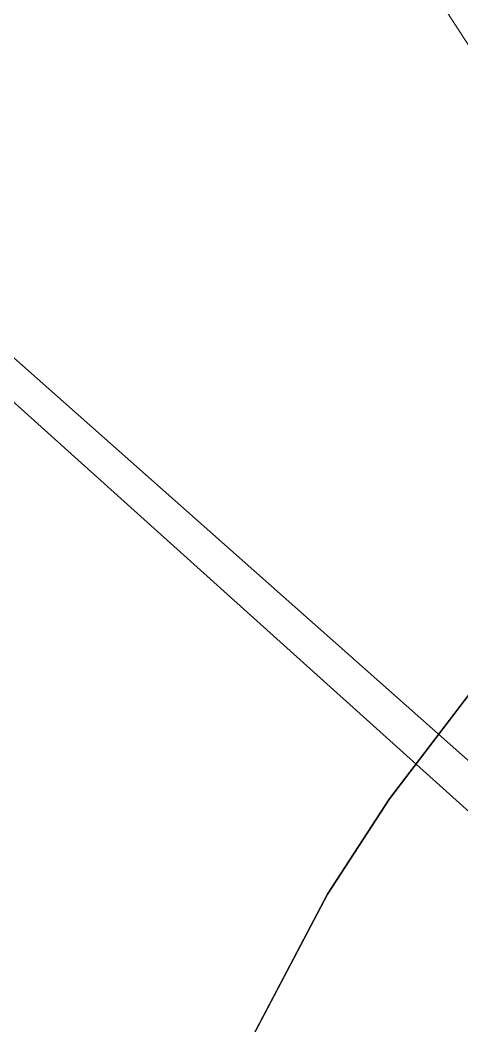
# Model space of a CAD drawing. Header units: metres. Extents: x 507606 to 508087, y 6966978 to 6967359.
# Drawn here: x 507831.41 to 507833.99, y 6967296.51 to 6967302.37 of the extents above; entities that cross this region are included whole.
import ezdxf

# ---------------------------------------------------------------- set-up
doc = ezdxf.new("R2010")
doc.units = ezdxf.units.M
doc.layers.add('C_UG_LINES', color=7, linetype='EXISTING_COMMUNICATIONS', lineweight=0, true_color=0xb061ff)
doc.layers.add('E_UG_LINES', color=7, linetype='EXISTING_ELECTRICITY_UG', lineweight=0, true_color=0xff2e2e)
doc.layers.add('IR_UG_PIPES', color=173, linetype='EXISTING_IRRIGATION', lineweight=0)
doc.layers.add('mga2020bdy', color=252, linetype='Continuous')
doc.layers.add('mga2020ROAD_MARKS', color=252, linetype='Continuous')
doc.styles.get("Standard").update_dxf_attribs({"font": 'ARIALN.TTF'})
doc.linetypes.add('EXISTING_COMMUNICATIONS', pattern='A,2,-2,2,-2,2,-2,["COMS",Standard,S=2.5,R=0,X=0,Y=-1.25],-9.75,2,-2,2,-2', length=29.75)
doc.linetypes.add('EXISTING_ELECTRICITY_UG', pattern='A,2,-2,2,-2,2,-2,["E-UG",Standard,S=2.5,R=0,X=0,Y=-1.25],-9.15,2,-2,2,-2', length=29.15)
doc.linetypes.add('EXISTING_IRRIGATION', pattern='A,2,-2,2,-2,2,-2,["IRR",Standard,S=2.5,R=0,X=0,Y=-1.25],-7.4,2,-2,2,-2', length=27.4)

# ---------------------------------------------------------------- blocks, each defined once
blk = doc.blocks.new('XE_SURVEY')
at = {"layer": 'C_UG_LINES', "flags": 128}
blk.add_lwpolyline([(507803.4926, 6967325.2303), (507803.5087, 6967325.2022), (507805.3435, 6967323.5522), (507806.8306, 6967322.2148), (507807.5741, 6967321.5461), (507809.433, 6967319.8744), (507811.2919, 6967318.2027), (507813.1508, 6967316.5311), (507815.0096, 6967314.8594), (507816.8685, 6967313.1877), (507819.0992, 6967311.1816), (507820.5863, 6967309.8443), (507820.958, 6967309.5099), (507824.6758, 6967306.1665), (507826.5347, 6967304.4948), (507828.0218, 6967303.1575), (507828.3936, 6967302.8231), (507830.6242, 6967300.8171), (507832.4831, 6967299.1454), (507836.2008, 6967295.802), (507837.3127, 6967294.8462), (507839.8207, 6967293.4352), (507839.973, 6967293.4649)], dxfattribs=at)
at = {"layer": 'E_UG_LINES', "flags": 128}
blk.add_lwpolyline([(507844.4467, 6967298.0682), (507842.7977, 6967297.0932), (507841.8857, 6967296.9032), (507840.213, 6967295.5482), (507839.0037, 6967294.5772), (507838.557, 6967294.53), (507838.1049, 6967294.678), (507837.0777, 6967295.3482), (507828.6402, 6967302.8238), (507809.1795, 6967320.0657), (507803.5659, 6967325.0394), (507803.2656, 6967325.4343), (507801.9691, 6967327.4677), (507800.6195, 6967329.6763), (507800.2217, 6967330.3272)], dxfattribs=at)
at = {"layer": 'IR_UG_PIPES'}
blk.add_lwpolyline([(507832.8967, 6967303.9612), (507837.6727, 6967296.6222)], dxfattribs=at)
at = {"layer": 'mga2020bdy'}
blk.add_polyline3d([(507831.0165, 6967292.6803, 4.9665), (507831.6531, 6967294.3288, 4.9755), (507833.2039, 6967297.2742, 4.9923), (507833.5654, 6967297.8311, 4.9957), (507835.1822, 6967299.9514, 5.0088), (507837.5423, 6967302.2988, 5.0252), (507839.8997, 6967300.1858, 4.9429), (507840.1691, 6967299.8452, 5.0485), (507840.9451, 6967298.7241, 5.0934), (507844.7204, 6967292.6432, 5.2402), (507841.522, 6967290.1655, 5.1233), (507840.0364, 6967287.0336, 5.1463), (507840.0494, 6967283.8975, 5.1184), (507841.1678, 6967281.0566, 5.1057), (507848.2617, 6967269.3742, 5.2373), (507866.0608, 6967241.2756, 5.4974), (507880.4251, 6967217.8791, 5.2536), (507890.6991, 6967200.5784, 5.3095), (507916.0451, 6967160.3304, 5.2208)], dxfattribs=at)
at = {"layer": 'mga2020ROAD_MARKS'}
blk.add_polyline3d([(507837.5423, 6967302.2988, 5.0252), (507835.1822, 6967299.9514, 5.0088), (507833.5654, 6967297.8311, 4.9957), (507833.2039, 6967297.2742, 4.9923), (507831.6531, 6967294.3288, 4.9755), (507831.0165, 6967292.6803, 4.9665)], dxfattribs=at)

msp = doc.modelspace()

# ---------------------------------------------------------------- block references
msp.add_blockref('XE_SURVEY', (0, 0))

doc.saveas('drawing.dxf')
